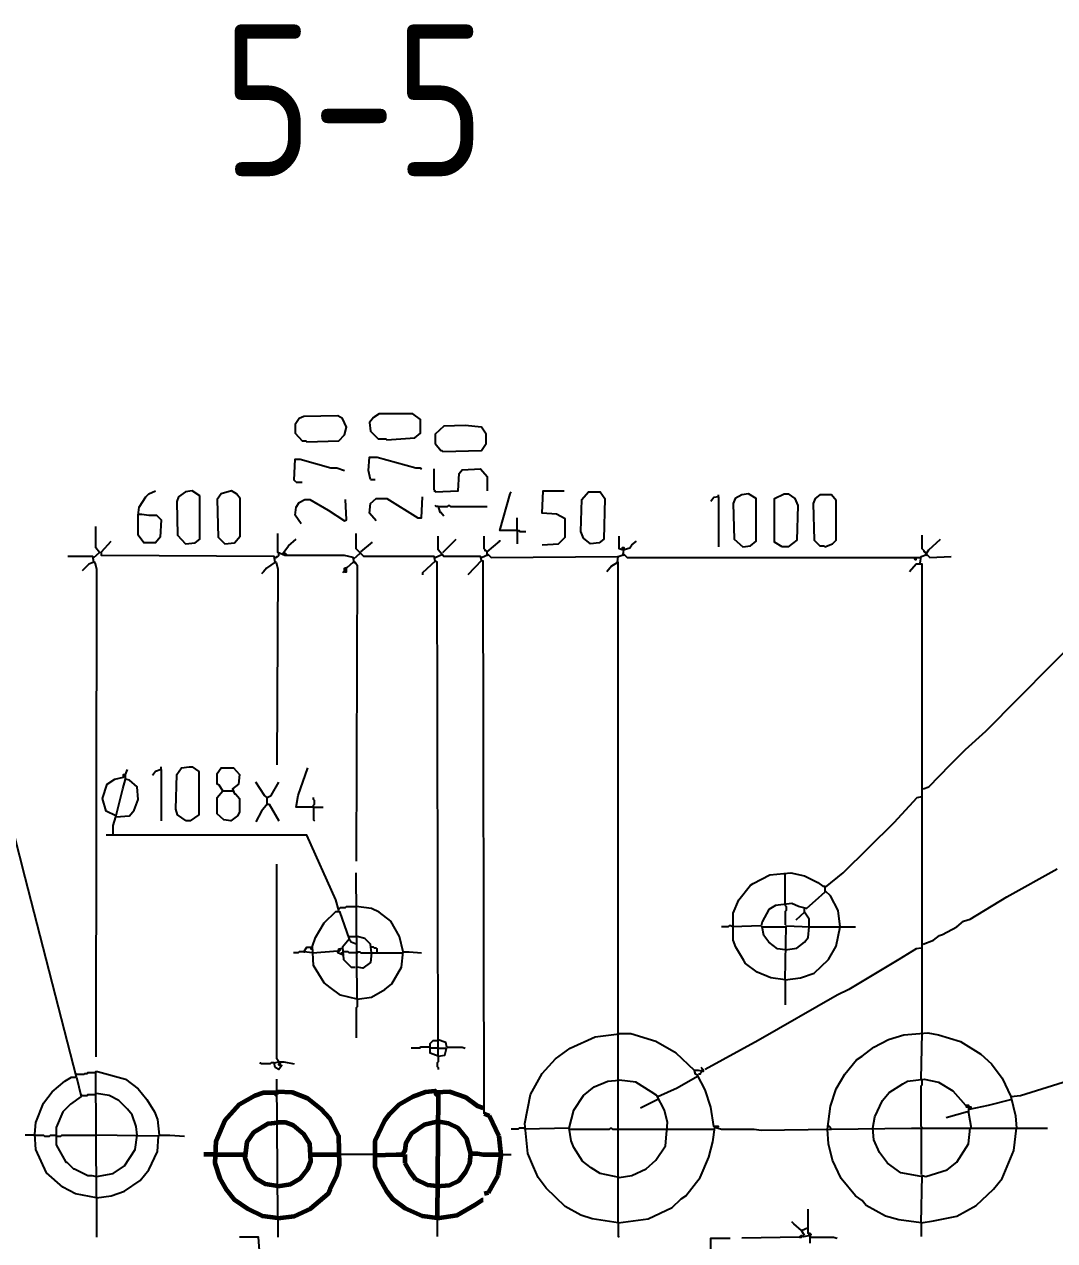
# Model space of a CAD drawing. Header units: inches. Extents: x -228863 to 215834, y 14270 to 189847.
# Drawn here: x 14324 to 17716, y 63754 to 67758 of the extents above; entities that cross this region are included whole.
import ezdxf

# ---------------------------------------------------------------- set-up
doc = ezdxf.new("R2010")
doc.units = ezdxf.units.IN
doc.header["$MEASUREMENT"] = 0
doc.layers.get('0').update_dxf_attribs({"linetype": 'CONTINUOUS', "lineweight": 20})
doc.layers.add('PFV', color=7, linetype='CONTINUOUS')
doc.layers.add('Text', color=7, linetype='CONTINUOUS', lineweight=30)
doc.styles.add('ГОСТ 2.304', font='CS_Gost2304.shx')

msp = doc.modelspace()

# ---------------------------------------------------------------- linework, layer by layer
at = {"color": 1, "lineweight": 60}
for p, q in [((15838.535, 64170.948), (15854.407, 64164.6)), ((15854.407, 64164.6), (15886.151, 64097.94)), ((15886.151, 64097.94), (15892.499, 64034.452)), ((15578.239, 64009.056), (15578.239, 64037.624)), ((15892.499, 64034.452), (15882.975, 63967.788)), ((15594.112, 63980.488), (15578.239, 64009.056)), ((15613.155, 63955.092), (15594.112, 63980.488)), ((15651.247, 63936.044), (15613.155, 63955.092)), ((15882.975, 63967.788), (15851.231, 63910.652)), ((15682.991, 63932.872), (15651.247, 63936.044)), ((15851.231, 63910.652), (15838.535, 63907.476))]:
    msp.add_line(p, q, dxfattribs=at)
for points in [[(15159.224, 63828.116, 0), (15108.436, 63834.468, 0), (15060.82, 63856.688, 0), (15016.376, 63888.432, 0), (14990.984, 63920.176, 0), (14968.764, 63958.268, 0), (14952.892, 64009.056, 0), (14956.064, 64082.068, 0), (14984.636, 64148.728, 0), (15032.248, 64202.692, 0), (15083.04, 64231.26, 0), (15111.608, 64240.784, 0), (15152.876, 64240.784, 0), (15152.876, 64234.436, 0), (15156.048, 64234.436, 0)], [(15159.224, 63828.116, 0), (15213.188, 63834.468, 0), (15267.152, 63859.86, 0), (15324.292, 63907.476, 0), (15330.64, 63923.348, 0), (15352.86, 63967.788, 0), (15362.384, 64002.708, 0), (15359.208, 64097.94, 0), (15330.64, 64155.076, 0), (15302.067, 64186.82, 0), (15257.628, 64221.736, 0), (15206.84, 64240.784, 0), (15156.048, 64243.96, 0)], [(15682.991, 63828.116, 0), (15635.375, 63834.468, 0), (15578.239, 63859.86, 0), (15540.148, 63888.432, 0), (15517.928, 63917, 0), (15492.532, 63961.44, 0), (15479.831, 63996.36, 0), (15479.831, 64082.068, 0), (15511.575, 64148.728, 0), (15527.447, 64170.948, 0), (15559.191, 64202.692, 0), (15603.631, 64228.088, 0), (15644.899, 64243.96, 0), (15676.643, 64247.132, 0), (15679.819, 64234.436, 0), (15686.167, 64234.436, 0), (15682.991, 63828.116, 0)], [(15835.359, 64189.996, 0), (15816.315, 64196.344, 0), (15778.223, 64224.912, 0), (15724.259, 64243.96, 0), (15679.819, 64240.784, 0), (15682.991, 64237.608, 0), (15686.167, 64243.96, 0)], [(15571.892, 64040.8, 0), (15578.239, 64050.324, 0), (15581.411, 64075.716, 0), (15600.459, 64107.46, 0), (15641.723, 64136.032, 0), (15682.991, 64145.552, 0)], [(15794.095, 64040.8, 0), (15781.395, 64088.416, 0), (15752.827, 64123.332, 0), (15721.083, 64139.204, 0), (15682.991, 64145.552, 0)], [(15159.224, 63932.872, 0), (15117.956, 63939.22, 0), (15086.212, 63958.268, 0), (15063.992, 63990.008, 0), (15051.296, 64024.928, 0), (15057.644, 64078.892, 0), (15079.864, 64110.636, 0), (15127.48, 64139.204, 0), (15159.224, 64142.38, 0)], [(15159.224, 63932.872, 0), (15200.492, 63939.22, 0), (15232.231, 63958.268, 0), (15257.628, 63990.008, 0), (15267.152, 64015.404, 0), (15263.975, 64072.544, 0), (15244.932, 64104.288, 0), (15210.012, 64132.856, 0), (15184.62, 64142.38, 0), (15159.224, 64142.38, 0)], [(14952.892, 64037.624, 0), (14914.8, 64037.624, 0)], [(14952.892, 64037.624, 0), (15051.296, 64037.624, 0)], [(15267.152, 64034.452, 0), (15270.328, 64037.624, 0), (15362.384, 64037.624, 0)], [(15476.66, 64034.452, 0), (15549.667, 64037.624, 0), (15578.239, 64037.624, 0)], [(15682.991, 63932.872, 0), (15724.259, 63936.044, 0), (15756.003, 63951.916, 0), (15778.223, 63980.488, 0), (15790.919, 64009.056, 0), (15794.095, 64040.8, 0), (15816.315, 64040.8, 0), (15835.359, 64037.624, 0)], [(15790.919, 64037.624, 0), (15794.095, 64037.624, 0), (15794.095, 64040.8, 0)], [(15835.359, 64037.624, 0), (15895.675, 64037.624, 0)], [(15682.991, 63828.116, 0), (15749.655, 63837.64, 0), (15809.967, 63872.56, 0), (15832.187, 63888.432, 0), (15835.359, 63888.432, 0)], [(15159.224, 63831.292, 0), (15159.224, 63828.116, 0)]]:
    msp.add_polyline3d(points, dxfattribs=at)
at = {"layer": 'PFV', "color": 0}
for points in [[(15254.456, 66383.474, 0), (15359.208, 66386.646, 0), (15378.256, 66405.694, 0), (15384.604, 66431.086, 0), (15371.903, 66459.658, 0), (15356.031, 66469.178, 0), (15244.932, 66466.006, 0), (15229.06, 66459.658, 0), (15216.364, 66440.61, 0), (15216.364, 66412.042, 0), (15238.584, 66386.646, 0), (15251.28, 66386.646, 0), (15254.456, 66383.474, 0)], [(15517.928, 66389.822, 0), (15609.984, 66396.17, 0), (15629.027, 66412.042, 0), (15629.027, 66456.482, 0), (15603.631, 66475.53, 0), (15492.532, 66475.53, 0), (15473.483, 66462.83, 0), (15460.788, 66446.958, 0), (15463.959, 66418.39, 0), (15489.355, 66392.994, 0), (15514.751, 66392.994, 0), (15517.928, 66389.822, 0)], [(15702.039, 66351.73, 0), (15829.011, 66354.902, 0), (15844.883, 66377.122, 0), (15844.883, 66408.866, 0), (15829.011, 66431.086, 0), (15775.047, 66437.438, 0), (15705.211, 66434.262, 0), (15676.643, 66408.866, 0), (15676.643, 66377.122, 0), (15695.687, 66354.902, 0), (15698.863, 66354.902, 0), (15702.039, 66351.73, 0)], [(15219.536, 66250.15, 0), (15213.188, 66256.498, 0), (15216.364, 66326.334, 0), (15232.231, 66326.334, 0), (15333.811, 66297.766, 0), (15352.86, 66297.766, 0), (15378.256, 66288.242, 0)], [(15463.959, 66259.674, 0), (15457.611, 66288.242, 0), (15460.788, 66332.682, 0), (15486.184, 66332.682, 0), (15613.155, 66297.766, 0), (15625.856, 66297.766, 0), (15632.203, 66294.59, 0)], [(15676.643, 66218.406, 0), (15676.643, 66221.582, 0), (15673.467, 66224.754, 0), (15673.467, 66294.59, 0)], [(15676.643, 66218.406, 0), (15752.827, 66221.582, 0), (15756.003, 66278.718, 0), (15765.523, 66291.418, 0), (15825.839, 66294.59, 0), (15848.059, 66269.194, 0), (15848.059, 66221.582, 0)], [(15219.536, 66250.15, 0), (15238.584, 66250.15, 0)], [(15463.959, 66259.674, 0), (15479.831, 66259.674, 0)], [(14702.116, 66145.394, 0), (14711.64, 66145.394, 0), (14733.86, 66142.222, 0), (14759.256, 66142.222, 0), (14775.128, 66126.35, 0), (14771.952, 66069.21, 0), (14756.08, 66050.166, 0), (14717.988, 66050.166, 0), (14698.944, 66075.558, 0), (14698.944, 66142.222, 0), (14702.116, 66167.618, 0), (14724.336, 66202.534, 0), (14733.86, 66212.058, 0), (14756.08, 66221.582, 0)], [(14854.484, 66046.99, 0), (14886.228, 66050.166, 0), (14902.1, 66062.862, 0), (14902.1, 66205.71, 0), (14876.708, 66221.582, 0), (14854.484, 66218.406, 0), (14832.264, 66202.534, 0), (14825.916, 66186.662, 0), (14829.092, 66075.558, 0), (14854.484, 66046.99, 0)], [(14984.636, 66046.99, 0), (15016.376, 66050.166, 0), (15035.424, 66072.386, 0), (15035.424, 66196.186, 0), (15022.728, 66212.058, 0), (15006.856, 66221.582, 0), (14971.936, 66212.058, 0), (14959.24, 66193.01, 0), (14962.412, 66069.21, 0), (14984.636, 66046.99, 0)], [(15235.408, 66113.654, 0), (15216.364, 66142.222, 0), (15219.536, 66167.618, 0), (15229.06, 66183.486, 0), (15248.103, 66193.01, 0), (15263.975, 66193.01, 0), (15324.292, 66158.094, 0), (15378.256, 66123.174, 0), (15384.604, 66126.35, 0), (15381.427, 66193.01, 0)], [(15483.007, 66123.174, 0), (15460.788, 66148.57, 0), (15463.959, 66180.314, 0), (15483.007, 66196.186, 0), (15517.928, 66196.186, 0), (15619.503, 66132.698, 0), (15632.203, 66132.698, 0), (15635.375, 66202.534, 0)], [(15676.643, 66218.406, 0), (15673.467, 66221.582, 0)], [(15946.463, 66091.43, 0), (15889.323, 66091.43, 0), (15924.243, 66212.058, 0), (15927.415, 66218.406, 0)], [(16028.995, 66043.818, 0), (16082.959, 66046.99, 0), (16105.179, 66069.21, 0), (16105.179, 66129.522, 0), (16076.611, 66145.394, 0), (16028.995, 66148.57, 0), (16032.171, 66221.582, 0), (16102.007, 66221.582, 0)], [(16187.715, 66046.99, 0), (16165.495, 66066.038, 0), (16155.971, 66088.258, 0), (16159.143, 66193.01, 0), (16181.367, 66218.406, 0), (16219.459, 66218.406, 0), (16235.331, 66196.186, 0), (16232.155, 66062.862, 0), (16216.283, 66050.166, 0), (16187.715, 66046.99, 0)], [(16609.903, 66202.534, 0), (16594.031, 66199.358, 0), (16584.506, 66186.662, 0)], [(16609.903, 66202.534, 0), (16609.903, 66208.882, 0)], [(16609.903, 66202.534, 0), (16609.903, 66037.466, 0)], [(16689.263, 66037.466, 0), (16714.659, 66040.642, 0), (16733.702, 66056.514, 0), (16733.702, 66196.186, 0), (16708.306, 66212.058, 0), (16686.086, 66208.882, 0), (16663.866, 66196.186, 0), (16657.519, 66180.314, 0), (16660.695, 66062.862, 0), (16689.263, 66037.466, 0)], [(16819.41, 66037.466, 0), (16794.014, 66053.338, 0), (16794.014, 66196.186, 0), (16825.758, 66212.058, 0), (16838.459, 66212.058, 0), (16860.678, 66196.186, 0), (16870.198, 66173.966, 0), (16867.026, 66059.69, 0), (16838.459, 66037.466, 0), (16819.41, 66037.466, 0)], [(16959.082, 66037.466, 0), (16984.478, 66046.99, 0), (16997.174, 66059.69, 0), (16997.174, 66189.838, 0), (16981.302, 66208.882, 0), (16943.21, 66208.882, 0), (16927.338, 66196.186, 0), (16920.99, 66180.314, 0), (16924.162, 66059.69, 0), (16943.21, 66040.642, 0), (16955.906, 66040.642, 0), (16959.082, 66037.466, 0)], [(15686.167, 66170.79, 0), (15679.819, 66170.79, 0), (15676.643, 66173.966, 0)], [(15686.167, 66170.79, 0), (15717.911, 66170.79, 0), (15721.083, 66173.966, 0), (15724.259, 66173.966, 0), (15727.431, 66170.79, 0), (15848.059, 66170.79, 0)], [(15686.167, 66170.79, 0), (15692.515, 66151.746, 0), (15695.687, 66151.746, 0), (15705.211, 66139.046, 0)], [(15946.463, 66091.43, 0), (15946.463, 66132.698, 0)], [(14552.92, 66002.55, 0), (14571.968, 66018.422, 0), (14559.272, 66034.294, 0), (14559.272, 66104.13, 0)], [(15409.995, 65986.678, 0), (15406.824, 66002.55, 0), (15378.256, 66008.898, 0), (15181.444, 66008.898, 0), (15159.224, 66018.422, 0), (15159.224, 66081.91, 0)], [(15686.167, 64361.407, 0), (15682.991, 65986.678, 0), (15676.643, 65989.855, 0), (15673.467, 66005.722, 0), (15441.739, 66005.722, 0), (15416.348, 66031.118, 0), (15416.348, 66081.91, 0)], [(15838.535, 64170.948, 0), (15835.359, 65989.855, 0), (15829.011, 65993.026, 0), (15825.839, 66005.722, 0), (15705.211, 66005.722, 0), (15686.167, 66027.946, 0), (15686.167, 66072.386, 0)], [(15848.059, 66012.074, 0), (15848.059, 66021.594, 0), (15844.883, 66024.77, 0), (15841.711, 66024.77, 0), (15841.711, 66027.946, 0), (15838.535, 66031.118, 0), (15838.535, 66072.386, 0)], [(15946.463, 66091.43, 0), (15952.811, 66091.43, 0), (15955.987, 66088.258, 0), (15975.031, 66088.258, 0)], [(15946.463, 66091.43, 0), (15946.463, 66046.99, 0)], [(16295.643, 66012.074, 0), (16298.815, 66034.294, 0), (16292.467, 66034.294, 0), (16292.467, 66027.946, 0), (16282.943, 66031.118, 0), (16282.943, 66072.386, 0)], [(17292.39, 66018.422, 0), (17289.214, 66018.422, 0), (17286.042, 66021.594, 0), (17286.042, 66024.77, 0), (17282.866, 66027.946, 0), (17279.69, 66031.118, 0), (17279.69, 66075.558, 0)], [(15149.7, 65986.678, 0), (15146.528, 66005.722, 0), (14578.316, 66008.898, 0), (14578.316, 66021.594, 0), (14610.06, 66056.514, 0)], [(15175.096, 66015.246, 0), (15194.14, 66040.642, 0), (15219.536, 66062.862, 0)], [(15432.22, 66021.594, 0), (15470.312, 66053.338, 0)], [(15702.039, 66018.422, 0), (15746.479, 66062.862, 0)], [(15848.059, 66021.594, 0), (15889.323, 66056.514, 0), (15889.323, 66059.69, 0)], [(16295.643, 66027.946, 0), (16317.863, 66034.294, 0), (16324.211, 66043.818, 0), (16340.083, 66056.514, 0)], [(17292.39, 66012.074, 0), (17301.914, 66027.946, 0), (17340.006, 66062.862, 0)], [(14552.92, 65986.678, 0), (14549.748, 66005.722, 0), (14467.216, 66005.722, 0)], [(14552.92, 65986.678, 0), (14537.052, 65980.33, 0), (14514.828, 65958.11, 0)], [(14552.92, 66002.55, 0), (14549.748, 66002.55, 0)], [(14552.92, 65986.678, 0), (14556.096, 65986.678, 0), (14562.444, 65964.458, 0), (14559.272, 64358.236, 0)], [(14552.92, 65986.678, 0), (14556.096, 65983.502, 0)], [(15149.7, 65986.678, 0), (15121.132, 65967.63, 0), (15111.608, 65954.934, 0), (15105.26, 65948.586, 0)], [(15149.7, 66002.55, 0), (15146.528, 66002.55, 0)], [(15149.7, 66002.55, 0), (15152.876, 66002.55, 0), (15156.048, 66005.722, 0), (15159.224, 66005.722, 0), (15162.4, 66008.898, 0), (15162.4, 66015.246, 0)], [(15149.7, 65986.678, 0), (15152.876, 65986.678, 0), (15159.224, 65964.458, 0), (15156.048, 65320.063, 0)], [(15149.7, 65986.678, 0), (15152.876, 65983.502, 0)], [(15162.4, 66015.246, 0), (15162.4, 66018.422, 0)], [(15187.792, 66008.898, 0), (15187.792, 66012.074, 0), (15184.62, 66015.246, 0), (15181.444, 66015.246, 0), (15181.444, 66012.074, 0)], [(15378.256, 65954.934, 0), (15378.256, 65967.63, 0), (15387.775, 65970.806, 0), (15406.824, 65986.678, 0), (15413.171, 65986.678, 0), (15419.519, 65977.154, 0), (15416.348, 65002.627, 0)], [(15409.995, 65999.374, 0), (15406.824, 65999.374, 0)], [(15409.995, 65999.374, 0), (15429.043, 66015.246, 0)], [(15409.995, 65986.678, 0), (15413.171, 65983.502, 0)], [(15676.643, 65989.855, 0), (15635.375, 65951.758, 0), (15635.375, 65945.41, 0)], [(15676.643, 66002.55, 0), (15673.467, 66002.55, 0)], [(15676.643, 66002.55, 0), (15698.863, 66012.074, 0)], [(15676.643, 65989.855, 0), (15679.819, 65989.855, 0)], [(15829.011, 65993.026, 0), (15784.571, 65945.41, 0)], [(15829.011, 66002.55, 0), (15825.839, 66002.55, 0)], [(15829.011, 66002.55, 0), (15851.231, 66012.074, 0), (15860.755, 66002.55, 0), (16276.595, 66005.722, 0)], [(15829.011, 65993.026, 0), (15832.187, 65993.026, 0)], [(15848.059, 66021.594, 0), (15844.883, 66021.594, 0)], [(15848.059, 66012.074, 0), (15851.231, 66008.898, 0)], [(16279.771, 63812.244, 0), (16279.771, 65986.678, 0), (16257.551, 65973.982, 0), (16241.679, 65954.934, 0)], [(16276.595, 65986.678, 0), (16279.771, 66005.722, 0), (16298.815, 66012.074, 0), (16308.339, 66002.55, 0), (17273.342, 66002.55, 0)], [(16276.595, 65986.678, 0), (16279.771, 65983.502, 0)], [(16295.643, 66012.074, 0), (16298.815, 66008.898, 0)], [(17254.298, 66002.55, 0), (17254.298, 65999.374, 0), (17257.47, 65996.202, 0), (17260.646, 65996.202, 0), (17260.646, 66002.55, 0)], [(17273.342, 65983.502, 0), (17276.518, 66005.722, 0), (17295.562, 66012.074, 0), (17305.086, 66002.55, 0), (17374.922, 66005.722, 0)], [(17292.39, 66018.422, 0), (17289.214, 66021.594, 0)], [(17292.39, 66012.074, 0), (17295.562, 66008.898, 0)], [(14495.784, 64291.572, 0), (14327.545, 64948.663, 0), (14181.525, 65520.047, 0), (14105.336, 65815.262, 0), (14102.165, 65840.659, 0), (14073.597, 65948.586, 0), (12838.769, 65948.586, 0), (11003.995, 65948.586, 0)], [(15378.256, 65954.934, 0), (15375.08, 65954.934, 0), (15371.903, 65951.758, 0)], [(15378.256, 65954.934, 0), (15384.604, 65954.934, 0), (15384.604, 65964.458, 0), (15381.427, 65961.282, 0), (15378.256, 65961.282, 0)], [(17279.69, 64437.596, 0), (17279.69, 64723.288, 0), (17279.69, 65980.33, 0), (17260.646, 65980.33, 0), (17238.426, 65954.934, 0)], [(17273.342, 65983.502, 0), (17276.518, 65980.33, 0)], [(17282.866, 65240.707, 0), (17301.914, 65247.055, 0), (17371.746, 65320.063, 0), (17422.538, 65370.855, 0), (17489.198, 65431.167, 0), (17812.981, 65758.127, 0), (17965.354, 65910.494, 0), (18000.269, 65945.41, 0), (19343.02, 65945.41, 0), (19396.984, 65942.238, 0), (19749.34, 65942.238, 0), (19768.384, 65939.062, 0), (19962.02, 65939.062, 0), (19981.068, 65935.891, 0), (20292.152, 65935.891, 0), (20314.371, 65932.714, 0), (20650.855, 65932.714, 0), (20676.251, 65929.538, 0), (21095.263, 65929.538, 0), (21114.311, 65926.366, 0), (21971.386, 65926.366, 0), (22006.302, 65923.19, 0)], [(14775.128, 65304.191, 0), (14775.128, 65313.715, 0)], [(14857.66, 65135.951, 0), (14829.092, 65154.999, 0), (14822.744, 65174.043, 0), (14825.916, 65288.319, 0), (14841.788, 65310.543, 0), (14867.184, 65313.715, 0), (14876.708, 65313.715, 0), (14898.928, 65297.843, 0), (14898.928, 65154.999, 0), (14870.356, 65135.951, 0), (14857.66, 65135.951, 0)], [(14978.284, 65234.355, 0), (14965.588, 65253.403, 0), (14959.24, 65256.575, 0), (14959.24, 65291.495, 0), (14971.936, 65310.543, 0), (15013.204, 65310.543, 0), (15032.248, 65288.319, 0), (15029.076, 65256.575, 0), (15010.028, 65240.707, 0), (15016.376, 65224.835, 0), (15019.552, 65224.835, 0), (15032.248, 65208.963, 0), (15032.248, 65164.519, 0), (15025.9, 65151.823, 0), (15003.68, 65135.951, 0), (14981.46, 65139.127, 0), (14959.24, 65158.171, 0), (14959.24, 65212.135, 0), (14978.284, 65234.355, 0), (15010.028, 65234.355, 0)], [(15276.676, 65180.391, 0), (15219.536, 65180.391, 0), (15225.884, 65218.483, 0), (15257.628, 65310.543, 0)], [(14625.932, 65151.823, 0), (14594.188, 65167.695, 0), (14581.492, 65208.963, 0), (14597.364, 65256.575, 0), (14622.756, 65272.447, 0), (14651.328, 65278.799, 0), (14651.328, 65288.319, 0), (14657.676, 65288.319, 0)], [(14616.408, 65091.511, 0), (14616.408, 65120.079, 0), (14625.932, 65148.647, 0), (14670.372, 65151.823, 0), (14686.244, 65170.871, 0), (14698.944, 65205.787, 0), (14695.768, 65247.055, 0), (14670.372, 65269.275, 0), (14657.676, 65272.447, 0), (14657.676, 65288.319, 0), (14664.024, 65304.191, 0)], [(14625.932, 65148.647, 0), (14648.152, 65240.707, 0), (14657.676, 65272.447, 0)], [(14775.128, 65304.191, 0), (14756.08, 65297.843, 0), (14746.556, 65285.147, 0)], [(14775.128, 65304.191, 0), (14775.128, 65135.951, 0)], [(15010.028, 65234.355, 0), (15013.204, 65231.183, 0)], [(15124.304, 65212.135, 0), (15114.784, 65218.483, 0), (15086.212, 65262.927, 0)], [(15124.304, 65189.915, 0), (15124.304, 65212.135, 0), (15137.004, 65218.483, 0), (15162.4, 65262.927, 0)], [(15124.304, 65189.915, 0), (15105.26, 65167.695, 0), (15086.212, 65132.779, 0)], [(15124.304, 65189.915, 0), (15130.656, 65189.915, 0), (15162.4, 65135.951, 0)], [(15276.676, 65180.391, 0), (15276.676, 65186.743, 0), (15279.847, 65189.915, 0), (15279.847, 65202.611, 0), (15276.676, 65205.787, 0), (15276.676, 65212.135, 0)], [(16962.258, 64916.919, 0), (17019.394, 64964.535, 0), (17187.634, 65129.603, 0), (17263.818, 65212.135, 0), (17279.69, 65215.311, 0)], [(15276.676, 65180.391, 0), (15308.42, 65180.391, 0)], [(15276.676, 65180.391, 0), (15276.676, 65139.127, 0), (15279.847, 65135.951, 0)], [(15359.208, 64840.735, 0), (15349.683, 64875.655, 0), (15254.456, 65088.335, 0), (14594.188, 65088.335, 0)], [(14616.408, 65091.511, 0), (14616.408, 65088.335, 0)], [(15168.748, 64329.668, 0), (15171.92, 64329.668, 0), (15162.4, 64316.968, 0), (15149.7, 64323.316, 0), (15146.528, 64339.188, 0), (15162.4, 64342.364, 0), (15156.048, 64351.888, 0), (15156.048, 64993.107, 0)], [(15419.519, 64548.695, 0), (15416.348, 64964.535, 0)], [(16828.934, 64612.183, 0), (16781.318, 64618.531, 0), (16736.879, 64637.58, 0), (16698.787, 64666.147, 0), (16692.434, 64675.671, 0), (16667.043, 64720.111, 0), (16657.519, 64742.331, 0), (16657.519, 64831.215, 0), (16676.562, 64875.655, 0), (16714.659, 64923.271, 0), (16724.178, 64929.619, 0), (16778.142, 64958.187, 0), (16847.978, 64964.535, 0), (16892.423, 64955.015, 0), (16936.862, 64932.791, 0), (16952.734, 64920.095, 0), (16959.082, 64920.095, 0), (16959.082, 64901.051, 0), (16927.338, 64872.479, 0), (16898.77, 64847.087, 0), (16873.374, 64853.435, 0), (16851.154, 64862.955, 0), (16797.19, 64856.607, 0), (16774.971, 64843.911, 0), (16752.751, 64802.643, 0), (16749.574, 64789.947, 0), (16654.342, 64786.771, 0)], [(16828.934, 64862.955, 0), (16828.934, 64964.535, 0)], [(17282.866, 64729.635, 0), (17317.782, 64742.331, 0), (17336.83, 64758.203, 0), (17346.354, 64761.379, 0), (17393.97, 64786.771, 0), (17416.19, 64805.819, 0), (17438.41, 64812.167, 0), (17559.034, 64885.179, 0), (17724.102, 64977.235, 0)], [(17009.87, 64786.771, 0), (17003.522, 64840.735, 0), (16978.126, 64888.351, 0), (16962.258, 64904.223, 0)], [(15419.519, 64548.695, 0), (15365.555, 64561.396, 0), (15330.64, 64586.787, 0), (15311.592, 64602.659, 0), (15276.676, 64659.799, 0), (15273.5, 64723.288, 0), (15283.024, 64751.855, 0), (15311.592, 64799.471, 0), (15349.683, 64837.563, 0), (15362.384, 64837.563, 0), (15394.128, 64745.507, 0), (15371.903, 64720.111, 0), (15375.08, 64678.843, 0), (15400.476, 64653.452, 0), (15413.171, 64653.452, 0)], [(15359.208, 64847.087, 0), (15362.384, 64847.087, 0), (15365.555, 64850.259, 0), (15381.427, 64850.259, 0), (15384.604, 64853.435, 0), (15416.348, 64853.435, 0)], [(15571.892, 64704.239, 0), (15559.191, 64755.027, 0), (15530.623, 64805.819, 0), (15492.532, 64834.387, 0), (15467.135, 64847.087, 0), (15416.348, 64853.435, 0)], [(16828.934, 64862.955, 0), (16828.934, 64856.607, 0), (16832.106, 64853.435, 0), (16832.106, 64840.735, 0), (16828.934, 64837.563, 0), (16828.934, 64793.119, 0)], [(16908.29, 64786.771, 0), (16908.29, 64812.167, 0), (16892.423, 64834.387, 0), (16863.85, 64808.991, 0)], [(16892.423, 64834.387, 0), (16892.423, 64847.087, 0)], [(16892.423, 64834.387, 0), (16895.594, 64831.215, 0)], [(16654.342, 64786.771, 0), (16651.171, 64789.947, 0), (16644.823, 64789.947, 0), (16641.647, 64786.771, 0), (16619.427, 64786.771, 0)], [(16828.934, 64710.587, 0), (16803.538, 64713.763, 0), (16774.971, 64735.983, 0), (16759.099, 64758.203, 0), (16752.751, 64786.771, 0), (16828.934, 64786.771, 0)], [(16828.934, 64612.183, 0), (16832.106, 64789.947, 0), (16911.466, 64786.771, 0), (17060.662, 64786.771, 0)], [(16828.934, 64612.183, 0), (16879.722, 64618.531, 0), (16924.162, 64634.403, 0), (16971.778, 64678.843, 0), (16997.174, 64723.288, 0), (17009.87, 64786.771, 0)], [(16828.934, 64710.587, 0), (16867.026, 64716.935, 0), (16892.423, 64735.983, 0), (16905.118, 64751.855, 0), (16908.29, 64786.771, 0)], [(16828.934, 64786.771, 0), (16832.106, 64786.771, 0)], [(15394.128, 64755.027, 0), (15419.519, 64755.027, 0)], [(15416.348, 64729.635, 0), (15400.476, 64735.983, 0), (15394.128, 64745.507, 0)], [(15467.135, 64701.063, 0), (15463.959, 64729.635, 0), (15444.916, 64748.679, 0), (15419.519, 64755.027, 0)], [(15273.5, 64701.063, 0), (15244.932, 64704.239, 0), (15254.456, 64720.111, 0), (15267.152, 64720.111, 0), (15267.152, 64713.763, 0), (15270.328, 64713.763, 0)], [(15270.328, 64720.111, 0), (15273.5, 64720.111, 0)], [(15273.5, 64701.063, 0), (15356.031, 64707.416, 0)], [(15371.903, 64694.715, 0), (15356.031, 64701.063, 0), (15359.208, 64713.763, 0), (15371.903, 64716.935, 0)], [(15356.031, 64707.416, 0), (15362.384, 64707.416, 0), (15365.555, 64710.587, 0), (15365.555, 64713.763, 0)], [(15486.184, 64701.063, 0), (15486.184, 64713.763, 0), (15483.007, 64716.935, 0), (15476.66, 64716.935, 0), (15473.483, 64720.111, 0), (15467.135, 64720.111, 0)], [(17276.518, 64716.935, 0), (17260.646, 64713.763, 0), (17203.506, 64678.843, 0), (17038.442, 64580.439, 0), (17000.35, 64561.396, 0), (16740.05, 64412.2, 0), (16565.463, 64316.968, 0)], [(17282.866, 64729.635, 0), (17279.69, 64732.807, 0)], [(15244.932, 64704.239, 0), (15229.06, 64704.239, 0), (15225.884, 64701.063, 0), (15210.012, 64701.063, 0)], [(15244.932, 64704.239, 0), (15248.103, 64704.239, 0)], [(15365.555, 64697.891, 0), (15368.732, 64701.063, 0), (15371.903, 64701.063, 0), (15375.08, 64704.239, 0)], [(15419.519, 64701.063, 0), (15394.128, 64701.063, 0), (15390.952, 64704.239, 0), (15375.08, 64704.239, 0)], [(15419.519, 64548.695, 0), (15467.135, 64555.043, 0), (15511.575, 64580.439, 0), (15533.795, 64599.488, 0), (15565.539, 64653.452, 0), (15571.892, 64704.239, 0), (15590.935, 64704.239, 0), (15632.203, 64701.063, 0)], [(15419.519, 64701.063, 0), (15422.696, 64704.239, 0), (15429.043, 64704.239, 0), (15432.22, 64701.063, 0), (15568.715, 64701.063, 0)], [(15467.135, 64701.063, 0), (15463.959, 64669.324, 0), (15438.568, 64650.275, 0), (15419.519, 64653.452, 0)], [(15568.715, 64701.063, 0), (15571.892, 64701.063, 0), (15571.892, 64704.239, 0)], [(16828.934, 64612.183, 0), (16828.934, 64529.652, 0)], [(15419.519, 64548.695, 0), (15419.519, 64523.299, 0), (15416.348, 64520.128, 0), (15416.348, 64421.724, 0)], [(15419.519, 64551.872, 0), (15419.519, 64548.695, 0)], [(16279.771, 63812.244, 0), (16194.063, 63824.944, 0), (16155.971, 63837.64, 0), (16105.179, 63866.212, 0), (16041.695, 63926.524, 0), (16016.299, 63961.44, 0), (16000.427, 63996.36, 0), (15981.379, 64040.8, 0), (15971.859, 64139.204, 0), (15990.903, 64234.436, 0), (16028.995, 64304.272, 0), (16073.439, 64351.888, 0), (16121.051, 64386.804, 0), (16203.587, 64424.896, 0), (16282.943, 64434.42, 0)], [(16603.555, 64129.68, 0), (16609.903, 64129.68, 0), (16594.031, 64129.68, 0), (16584.506, 64193.168, 0), (16565.463, 64250.308, 0), (16540.067, 64297.924, 0), (16533.719, 64301.096, 0), (16530.542, 64313.796, 0), (16470.231, 64370.932, 0), (16403.571, 64409.023, 0), (16321.039, 64434.42, 0), (16282.943, 64434.42, 0)], [(16968.606, 64120.16, 0), (16978.126, 64196.344, 0), (16997.174, 64253.48, 0), (17025.742, 64301.096, 0), (17063.834, 64348.712, 0), (17082.882, 64361.407, 0), (17120.974, 64389.98, 0), (17168.59, 64415.371, 0), (17219.378, 64431.243, 0), (17298.738, 64437.596, 0), (17333.654, 64431.243, 0), (17406.666, 64409.023, 0), (17473.326, 64367.76, 0), (17508.246, 64336.016, 0), (17543.162, 64288.4, 0), (17571.734, 64228.088, 0), (17587.606, 64164.6, 0), (17590.778, 64123.332, 0)], [(17276.518, 64285.224, 0), (17279.69, 64437.596, 0)], [(15657.595, 64389.98, 0), (15629.027, 64389.98, 0), (15625.856, 64386.804, 0), (15597.283, 64386.804, 0)], [(15686.167, 64386.804, 0), (15663.947, 64386.804, 0), (15660.771, 64389.98, 0), (15657.595, 64389.98, 0)], [(15686.167, 64361.407, 0), (15660.771, 64370.932, 0), (15660.771, 64402.676, 0), (15670.295, 64412.2, 0), (15682.991, 64412.2, 0)], [(15714.735, 64389.98, 0), (15711.559, 64405.852, 0), (15682.991, 64415.371, 0)], [(15686.167, 64361.407, 0), (15708.387, 64364.584, 0), (15714.735, 64389.98, 0), (15765.523, 64389.98, 0), (15775.047, 64386.804, 0)], [(15686.167, 64386.804, 0), (15711.559, 64386.804, 0)], [(15686.167, 64361.407, 0), (15686.167, 64342.364, 0), (15682.991, 64339.188, 0), (15682.991, 64326.492, 0), (15686.167, 64323.316, 0), (15686.167, 64316.968, 0)], [(17571.734, 64228.088, 0), (17603.474, 64231.26, 0), (17797.109, 64291.572, 0), (17905.037, 64320.144, 0), (17962.177, 64339.188, 0), (17990.745, 64345.535, 0), (18933.529, 64348.712, 0), (19050.981, 64348.712, 0), (19070.029, 64345.535, 0), (19466.82, 64345.535, 0), (19482.692, 64342.364, 0), (19663.632, 64342.364, 0), (19685.852, 64339.188, 0), (19863.616, 64339.188, 0), (20079.472, 64336.016, 0), (20149.308, 64336.016, 0), (20174.704, 64332.84, 0), (20454.043, 64332.84, 0), (20476.268, 64329.668, 0), (20727.039, 64329.668, 0), (20841.315, 64326.492, 0), (21031.779, 64326.492, 0), (21038.127, 64323.316, 0), (21190.495, 64323.316, 0)], [(14495.784, 64301.096, 0), (14521.18, 64301.096, 0), (14524.352, 64304.272, 0), (14530.7, 64304.272, 0), (14533.876, 64307.444, 0), (14559.272, 64307.444, 0)], [(14562.444, 63894.78, 0), (14559.272, 64310.62, 0), (14565.62, 64310.62, 0), (14657.676, 64285.224, 0), (14698.944, 64253.48, 0), (14727.512, 64218.564, 0), (14752.908, 64177.296, 0), (14762.428, 64151.904, 0), (14768.78, 64101.112, 0), (14803.696, 64101.112, 0), (14851.312, 64097.94, 0)], [(15146.528, 64339.188, 0), (15137.004, 64339.188, 0), (15133.828, 64336.016, 0), (15105.26, 64336.016, 0), (15102.084, 64339.188, 0), (15098.912, 64336.016, 0)], [(15168.748, 64329.668, 0), (15165.572, 64329.668, 0), (15162.4, 64332.84, 0), (15162.4, 64336.016, 0), (15165.572, 64336.016, 0)], [(15168.748, 64329.668, 0), (15165.572, 64342.364, 0), (15178.268, 64342.364, 0), (15213.188, 64336.016, 0)], [(16552.767, 64310.62, 0), (16559.115, 64316.968, 0), (16559.115, 64310.62, 0), (16543.243, 64313.796, 0), (16530.542, 64313.796, 0)], [(16552.767, 64310.62, 0), (16552.767, 64307.444, 0), (16549.591, 64304.272, 0), (16549.591, 64301.096, 0), (16543.243, 64301.096, 0)], [(16555.939, 64316.968, 0), (16555.939, 64320.144, 0), (16552.767, 64323.316, 0)], [(16555.939, 64316.968, 0), (16559.115, 64313.796, 0)], [(14562.444, 63894.78, 0), (14492.608, 63907.476, 0), (14451.344, 63929.696, 0), (14397.38, 63977.312, 0), (14362.46, 64053.496, 0), (14359.289, 64104.288, 0), (14362.46, 64142.38, 0), (14387.856, 64205.868, 0), (14416.424, 64243.96, 0), (14457.692, 64278.876, 0), (14479.912, 64291.572, 0), (14495.784, 64291.572, 0), (14511.656, 64228.088, 0), (14476.736, 64202.692, 0), (14451.344, 64177.296, 0), (14429.12, 64126.508, 0), (14429.12, 64069.368, 0), (14460.864, 64012.232, 0), (14464.04, 64012.232, 0), (14486.26, 63990.008, 0), (14489.436, 63990.008, 0), (14533.876, 63967.788, 0), (14546.572, 63967.788, 0), (14562.444, 63964.616, 0)], [(14495.784, 64301.096, 0), (14492.608, 64301.096, 0)], [(15159.224, 63828.116, 0), (15156.048, 64285.224, 0)], [(16117.879, 64123.332, 0), (16133.751, 64183.644, 0), (16165.495, 64231.26, 0), (16200.411, 64259.832, 0), (16244.851, 64278.876, 0), (16282.943, 64282.052, 0)], [(16282.943, 63961.44, 0), (16324.211, 63967.788, 0), (16371.827, 63990.008, 0), (16403.571, 64018.58, 0), (16435.315, 64066.196, 0), (16441.663, 64142.38, 0), (16432.139, 64183.644, 0), (16406.743, 64231.26, 0), (16387.699, 64243.96, 0), (16336.907, 64275.7, 0), (16282.943, 64282.052, 0)], [(16409.919, 64228.088, 0), (16473.407, 64256.656, 0), (16540.067, 64294.748, 0)], [(17117.798, 64123.332, 0), (17124.15, 64161.424, 0), (17149.542, 64215.388, 0), (17171.762, 64240.784, 0), (17216.206, 64269.352, 0), (17232.078, 64278.876, 0), (17286.042, 64285.224, 0), (17333.654, 64275.7, 0), (17381.27, 64247.132, 0), (17422.538, 64199.516, 0), (17432.062, 64199.516, 0), (17432.062, 64174.124, 0), (17441.582, 64123.332, 0)], [(17276.518, 64123.332, 0), (17279.69, 64126.508, 0), (17276.518, 64129.68, 0), (17276.518, 64263.004, 0), (17279.69, 64266.18, 0), (17279.69, 64285.224, 0)], [(14511.656, 64231.26, 0), (14511.656, 64234.436, 0), (14514.828, 64231.26, 0), (14530.7, 64231.26, 0), (14533.876, 64234.436, 0), (14559.272, 64234.436, 0)], [(14695.768, 64101.112, 0), (14692.592, 64129.68, 0), (14679.896, 64167.772, 0), (14664.024, 64186.82, 0), (14635.456, 64215.388, 0), (14603.712, 64231.26, 0), (14562.444, 64237.608, 0)], [(16409.919, 64228.088, 0), (16406.743, 64228.088, 0)], [(16409.919, 64218.564, 0), (16352.779, 64189.996, 0)], [(17432.062, 64193.168, 0), (17425.71, 64193.168, 0), (17425.71, 64199.516, 0)], [(17441.582, 64186.82, 0), (17441.582, 64193.168, 0), (17435.234, 64193.168, 0), (17435.234, 64186.82, 0), (17498.722, 64199.516, 0), (17571.734, 64218.564, 0)], [(17428.886, 64177.296, 0), (17359.05, 64158.252, 0)], [(17428.886, 64177.296, 0), (17432.062, 64177.296, 0)], [(15971.859, 64120.16, 0), (15968.683, 64123.332, 0), (15952.811, 64123.332, 0), (15949.639, 64120.16, 0), (15927.415, 64120.16, 0)], [(16282.943, 63961.44, 0), (16219.459, 63974.14, 0), (16190.887, 63993.184, 0), (16162.319, 64015.404, 0), (16133.751, 64059.844, 0), (16124.227, 64082.068, 0), (16117.879, 64123.332, 0), (15971.859, 64120.16, 0)], [(16121.051, 64120.16, 0), (16251.203, 64120.16, 0), (16254.375, 64123.332, 0), (16257.551, 64123.332, 0), (16260.723, 64120.16, 0), (16279.771, 64120.16, 0)], [(16279.771, 63812.244, 0), (16378.175, 63824.944, 0), (16457.535, 63863.036, 0), (16486.103, 63891.604, 0), (16501.975, 63901.128, 0), (16549.591, 63961.44, 0), (16578.158, 64028.104, 0), (16590.859, 64078.892, 0), (16597.207, 64126.508, 0), (16600.378, 64126.508, 0), (16619.427, 64120.16, 0), (16727.355, 64120.16, 0), (16749.574, 64116.984, 0), (16981.302, 64120.16, 0), (17244.774, 64123.332, 0), (17692.358, 64123.332, 0)], [(16279.771, 64120.16, 0), (16441.663, 64120.16, 0)], [(16441.663, 64120.16, 0), (16594.031, 64120.16, 0)], [(16971.778, 64129.68, 0), (16968.606, 64129.68, 0)], [(17276.518, 63812.244, 0), (17203.506, 63821.768, 0), (17159.066, 63834.468, 0), (17095.578, 63869.384, 0), (17082.882, 63885.256, 0), (17060.662, 63901.128, 0), (17013.046, 63958.268, 0), (16984.478, 64018.58, 0), (16971.778, 64072.544, 0), (16968.606, 64120.16, 0)], [(16978.126, 64123.332, 0), (16978.126, 64126.508, 0), (16974.954, 64129.68, 0), (16971.778, 64129.68, 0)], [(16978.126, 64123.332, 0), (16978.126, 64120.16, 0)], [(17276.518, 63964.616, 0), (17209.854, 63977.312, 0), (17165.414, 64009.056, 0), (17140.018, 64043.972, 0), (17120.974, 64085.24, 0), (17117.798, 64123.332, 0)], [(17276.518, 63812.244, 0), (17279.69, 63967.788, 0), (17292.39, 63964.616, 0), (17362.226, 63986.836, 0), (17393.97, 64012.232, 0), (17432.062, 64072.544, 0), (17438.41, 64123.332, 0)], [(17276.518, 63812.244, 0), (17317.782, 63818.596, 0), (17393.97, 63834.468, 0), (17457.454, 63869.384, 0), (17514.594, 63923.348, 0), (17543.162, 63958.268, 0), (17581.254, 64050.324, 0), (17590.778, 64123.332, 0)], [(17276.518, 64123.332, 0), (17276.518, 63970.964, 0)], [(14356.112, 64101.112, 0), (14327.545, 64101.112, 0)], [(14356.112, 64101.112, 0), (14387.856, 64101.112, 0), (14391.028, 64097.94, 0), (14406.9, 64097.94, 0), (14410.076, 64101.112, 0), (14425.948, 64101.112, 0)], [(14425.948, 64101.112, 0), (14429.12, 64101.112, 0), (14432.296, 64097.94, 0), (14444.992, 64097.94, 0), (14448.168, 64101.112, 0), (14562.444, 64101.112, 0)], [(14562.444, 63894.78, 0), (14610.06, 63901.128, 0), (14654.5, 63917, 0), (14705.292, 63951.916, 0), (14733.86, 63986.836, 0), (14762.428, 64047.148, 0), (14765.604, 64097.94, 0), (14562.444, 64101.112, 0)], [(14562.444, 63964.616, 0), (14616.408, 63974.14, 0), (14654.5, 63999.532, 0), (14689.42, 64053.496, 0), (14695.768, 64101.112, 0)], [(15476.66, 64034.452, 0), (15473.483, 64037.624, 0), (15362.384, 64037.624, 0)], [(15895.675, 64037.624, 0), (15927.415, 64037.624, 0)], [(17276.518, 63964.616, 0), (17279.69, 63964.616, 0)], [(14562.444, 63897.952, 0), (14562.444, 63894.78, 0)], [(14562.444, 63894.78, 0), (14562.444, 63764.632, 0)], [(15159.224, 63828.116, 0), (15159.224, 63764.632, 0)], [(15682.991, 63828.116, 0), (15682.991, 63767.804, 0)], [(16911.466, 63745.584, 0), (16911.466, 63770.98, 0), (16914.642, 63774.152, 0), (16911.466, 63777.328, 0), (16905.118, 63777.328, 0), (16905.118, 63856.688, 0)], [(16279.771, 63815.42, 0), (16279.771, 63812.244, 0)], [(16279.771, 63812.244, 0), (16279.771, 63767.804, 0), (16282.943, 63764.632, 0)], [(16882.898, 63786.852, 0), (16857.502, 63809.072, 0), (16851.154, 63815.42, 0)], [(16882.898, 63786.852, 0), (16879.722, 63790.024, 0)], [(16892.423, 63770.98, 0), (16882.898, 63786.852, 0), (16905.118, 63796.376, 0)], [(17276.518, 63815.42, 0), (17276.518, 63812.244, 0)], [(17276.518, 63812.244, 0), (17276.518, 63767.804, 0)], [(15102.084, 63675.748, 0), (15095.736, 63764.632, 0), (15032.248, 63764.632, 0)], [(16584.506, 63590.04, 0), (16584.506, 63761.456, 0), (16647.994, 63761.456, 0)], [(16876.551, 63764.632, 0), (16686.086, 63761.456, 0)], [(16876.551, 63764.632, 0), (16882.898, 63770.98, 0), (16889.246, 63767.804, 0), (16908.29, 63770.98, 0), (16908.29, 63777.328, 0)], [(16876.551, 63764.632, 0), (16882.898, 63764.632, 0), (16882.898, 63767.804, 0)], [(16892.423, 63770.98, 0), (16889.246, 63774.152, 0)], [(16911.466, 63770.98, 0), (16914.642, 63770.98, 0)], [(16911.466, 63764.632, 0), (16987.65, 63764.632, 0), (17000.35, 63761.456, 0)]]:
    msp.add_polyline3d(points, dxfattribs=at)

# ---------------------------------------------------------------- texts
at = {"layer": 'Text', "linetype": 'Continuous', "ltscale": 100, "style": 'ГОСТ 2.304'}
msp.add_text('5-5', height=500, dxfattribs=at).set_placement((14979, 67257.5))

doc.saveas('drawing.dxf')
